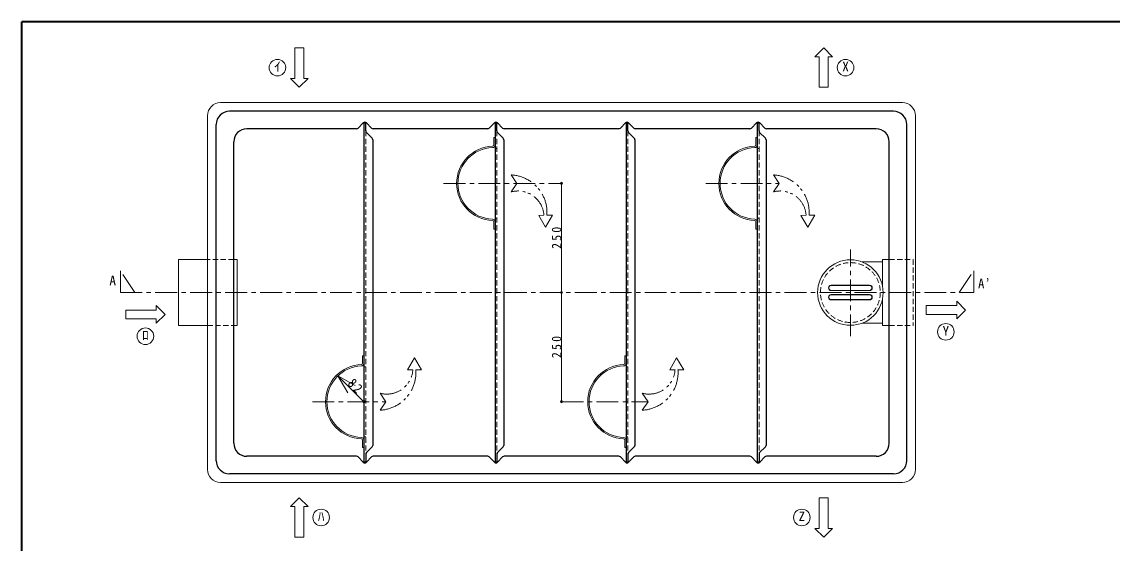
# Model space of a CAD drawing. Units: millimetres at full size, sheet at 1:10; details may follow other scales. Extents: x -2123 to 1927, y -1358 to 1452.
# Drawn here: x -2123 to 372, y 258 to 1452 of the extents above; entities that cross this region are included whole.
import ezdxf
from ezdxf.enums import TextEntityAlignment as Align

# ---------------------------------------------------------------- set-up
doc = ezdxf.new("R2010")
doc.units = ezdxf.units.MM
doc.header["$LTSCALE"] = 10
doc.header["$PDMODE"] = 32
doc.header["$PDSIZE"] = 5
for name, pattern in [('CHAIN1', [8, 5, -1, 1, -1]), ('DASHED1', [1.8, 1.2, -0.6]), ('DOUBLE_CHAIN1', [8.8, 5, -1, 0.6, -0.6, 0.6, -1])]:
    doc.linetypes.add(name, pattern=pattern)
doc.layers.add('0-0', color=7, linetype='Continuous', lineweight=18)
doc.styles.add('ＭＳ ゴシック', font='')
doc.styles.get('ＭＳ ゴシック').set_extended_font_data('MS Gothic')

msp = doc.modelspace()

# ---------------------------------------------------------------- linework, layer by layer
at = {"layer": '0-0', "color": 1, "lineweight": 40}
for p in [(-2122.8, -1358.09), (1927.2, 1451.91)]:
    msp.add_line(p, (-2122.8, 1451.91), dxfattribs=at)
at = {"layer": '0-0', "color": 4, "lineweight": 9}
for p, q in [((-1477.8, 1321.91), (-1477.8, 1391.91)), ((-297.8, 1371.91), (-307.8, 1371.91)), ((-297.8, 1371.91), (-297.8, 1301.91)), ((-1477.8, 1321.91), (-1467.8, 1321.91)), ((-887.8, 1081.91), (-887.8, 831.91)), ((-270.49, 848.79), (-182.99, 848.79)), ((-887.8, 831.91), (-887.8, 581.91)), ((-270.49, 836.29), (-182.99, 836.29)), ((-270.49, 827.54), (-182.99, 827.54)), ((-1814.96, 791.91), (-1814.96, 801.91)), ((-270.49, 815.04), (-182.99, 815.04)), ((16.76, 801.91), (-53.24, 801.91)), ((16.76, 801.91), (16.76, 811.91)), ((-1814.96, 791.91), (-1884.96, 791.91)), ((-1399.26, 641.38), (-1339.8, 581.91)), ((-1399.26, 641.38), (-1360.29, 618.88)), ((-1399.26, 641.38), (-1376.76, 602.41)), ((-277.8, 291.91), (-277.8, 361.91)), ((-1497.8, 341.91), (-1497.8, 271.91)), ((-1467.8, 341.91), (-1477.8, 341.91)), ((-277.8, 291.91), (-267.8, 291.91))]:
    msp.add_line(p, q, dxfattribs=at)
at = {"layer": '0-0'}
for p, q in [((-107.8, 1266.91), (-1667.8, 1266.91)), ((-1697.8, 426.91), (-1697.8, 1236.91)), ((-77.8, 426.91), (-77.8, 1236.91)), ((-1042.8, 1186.91), (-1039.8, 1186.91)), ((-1042.8, 1169.86), (-1042.8, 1186.91)), ((-442.8, 1186.91), (-439.8, 1186.91)), ((-442.8, 1169.86), (-442.8, 1186.91)), ((-1042.8, 976.91), (-1042.8, 993.96)), ((-1042.8, 976.91), (-1039.8, 976.91)), ((-442.8, 976.91), (-442.8, 993.96)), ((-442.8, 976.91), (-439.8, 976.91)), ((-1697.8, 907.41), (-1763.96, 907.41)), ((-1763.96, 756.41), (-1763.96, 907.41)), ((-1629.96, 907.41), (-1637.8, 907.41)), ((-1629.96, 756.41), (-1629.96, 907.41)), ((-200.08, 902.01), (-153.24, 902.01)), ((-153.24, 907.41), (-153.24, 846.84)), ((-137.8, 907.41), (-153.24, 907.41)), ((-270.49, 848.16), (-182.99, 848.16)), ((-270.49, 836.91), (-182.99, 836.91)), ((-270.49, 826.91), (-182.99, 826.91)), ((-270.49, 815.66), (-182.99, 815.66)), ((-153.24, 816.99), (-153.24, 756.41)), ((-1697.8, 756.41), (-1763.96, 756.41)), ((-1629.96, 756.41), (-1637.8, 756.41)), ((-200.08, 761.81), (-153.24, 761.81)), ((-137.8, 756.41), (-153.24, 756.41)), ((-1342.8, 686.91), (-1339.8, 686.91)), ((-1342.8, 686.91), (-1342.8, 669.86)), ((-742.8, 686.91), (-739.8, 686.91)), ((-742.8, 686.91), (-742.8, 669.86)), ((-1342.8, 493.96), (-1342.8, 476.91)), ((-1342.8, 476.91), (-1339.8, 476.91)), ((-742.8, 493.96), (-742.8, 476.91)), ((-742.8, 476.91), (-739.8, 476.91)), ((-107.8, 396.91), (-1667.8, 396.91))]:
    msp.add_line(p, q, dxfattribs=at)
at = {"layer": '0-0', "color": 5, "lineweight": 25}
for p, q in [((-127.8, 1246.91), (-1647.8, 1246.91)), ((-1677.8, 446.91), (-1677.8, 1216.91)), ((-1356.69, 1206.91), (-1607.8, 1206.91)), ((-1353.12, 1208.42), (-1341.37, 1220.41)), ((-1339.8, 1219.91), (-1339.8, 443.91)), ((-1334.34, 1198.45), (-1321.27, 1185.38)), ((-1322.48, 1208.42), (-1334.23, 1220.41)), ((-1056.69, 1206.91), (-1318.91, 1206.91)), ((-1053.12, 1208.42), (-1041.37, 1220.41)), ((-1039.8, 1219.91), (-1039.8, 443.91)), ((-1035.8, 1219.91), (-1039.8, 1219.91)), ((-1035.8, 1201.98), (-1035.8, 1219.91)), ((-1034.34, 1198.45), (-1021.27, 1185.38)), ((-1022.48, 1208.42), (-1034.23, 1220.41)), ((-756.69, 1206.91), (-1018.91, 1206.91)), ((-753.12, 1208.42), (-741.37, 1220.41)), ((-739.8, 1219.91), (-739.8, 443.91)), ((-735.8, 1219.91), (-739.8, 1219.91)), ((-735.8, 1201.98), (-735.8, 1219.91)), ((-734.34, 1198.45), (-721.27, 1185.38)), ((-722.48, 1208.42), (-734.23, 1220.41)), ((-456.69, 1206.91), (-718.91, 1206.91)), ((-453.12, 1208.42), (-441.37, 1220.41)), ((-439.8, 1219.91), (-439.8, 443.91)), ((-435.8, 1219.91), (-439.8, 1219.91)), ((-435.8, 1201.98), (-435.8, 1219.91)), ((-434.34, 1198.45), (-421.27, 1185.38)), ((-422.48, 1208.42), (-434.23, 1220.41)), ((-167.8, 1206.91), (-418.91, 1206.91)), ((-97.8, 446.91), (-97.8, 1216.91)), ((-1637.8, 486.91), (-1637.8, 1176.91)), ((-1319.8, 1181.84), (-1319.8, 481.98)), ((-1019.8, 1181.84), (-1019.8, 481.98)), ((-719.8, 1181.84), (-719.8, 481.98)), ((-419.8, 1181.84), (-419.8, 481.98)), ((-137.8, 486.91), (-137.8, 1176.91)), ((-1334.34, 465.38), (-1321.27, 478.45)), ((-1034.34, 465.38), (-1021.27, 478.45)), ((-734.34, 465.38), (-721.27, 478.45)), ((-434.34, 465.38), (-421.27, 478.45)), ((-1356.69, 456.91), (-1607.8, 456.91)), ((-1353.12, 455.41), (-1341.37, 443.42)), ((-1335.8, 461.84), (-1335.8, 443.91)), ((-1322.48, 455.41), (-1334.23, 443.42)), ((-1056.69, 456.91), (-1318.91, 456.91)), ((-1053.12, 455.41), (-1041.37, 443.42)), ((-1035.8, 461.84), (-1035.8, 443.91)), ((-1022.48, 455.41), (-1034.23, 443.42)), ((-756.69, 456.91), (-1018.91, 456.91)), ((-753.12, 455.41), (-741.37, 443.42)), ((-735.8, 461.84), (-735.8, 443.91)), ((-722.48, 455.41), (-734.23, 443.42)), ((-456.69, 456.91), (-718.91, 456.91)), ((-453.12, 455.41), (-441.37, 443.42)), ((-435.8, 461.84), (-435.8, 443.91)), ((-422.48, 455.41), (-434.23, 443.42)), ((-167.8, 456.91), (-418.91, 456.91)), ((-1335.8, 443.91), (-1339.8, 443.91)), ((-1035.8, 443.91), (-1039.8, 443.91)), ((-735.8, 443.91), (-739.8, 443.91)), ((-435.8, 443.91), (-439.8, 443.91)), ((-127.8, 416.91), (-1647.8, 416.91))]:
    msp.add_line(p, q, dxfattribs=at)
at = {"layer": '0-0', "linetype": 'DASHED1'}
for p, q in [((-1335.8, 1201.98), (-1335.8, 461.84)), ((-1035.8, 1201.98), (-1035.8, 461.84)), ((-735.8, 1201.98), (-735.8, 461.84)), ((-435.8, 1201.98), (-435.8, 461.84)), ((-1039.8, 1161.91), (-1035.8, 1161.91)), ((-439.8, 1161.91), (-435.8, 1161.91)), ((-1039.8, 1001.91), (-1035.8, 1001.91)), ((-439.8, 1001.91), (-435.8, 1001.91)), ((-1339.8, 661.91), (-1335.8, 661.91)), ((-739.8, 661.91), (-735.8, 661.91)), ((-1339.8, 501.91), (-1335.8, 501.91)), ((-739.8, 501.91), (-735.8, 501.91))]:
    msp.add_line(p, q, dxfattribs=at)
at = {"layer": '0-0', "color": 4, "linetype": 'DOUBLE_CHAIN1', "lineweight": 9}
for p, q in [((-989.8, 1081.91), (-1002.86, 1101.34)), ((-389.8, 1081.91), (-402.86, 1101.34)), ((-989.8, 1081.91), (-1002.86, 1062.49)), ((-389.8, 1081.91), (-402.86, 1062.49)), ((-939.88, 1008.73), (-928, 1008.85)), ((-924.43, 981.68), (-939.88, 1008.73)), ((-924.43, 981.68), (-908.04, 1009.04)), ((-921.21, 1008.91), (-908.04, 1009.04)), ((-339.88, 1008.73), (-328, 1008.85)), ((-324.43, 981.68), (-339.88, 1008.73)), ((-324.43, 981.68), (-308.04, 1009.04)), ((-321.21, 1008.91), (-308.04, 1009.04)), ((-1224.43, 682.15), (-1239.88, 655.1)), ((-1224.43, 682.15), (-1208.04, 654.79)), ((-624.43, 682.15), (-639.88, 655.1)), ((-624.43, 682.15), (-608.04, 654.79)), ((-1239.88, 655.1), (-1228, 654.98)), ((-1221.21, 654.92), (-1208.04, 654.79)), ((-639.88, 655.1), (-628, 654.98)), ((-621.21, 654.92), (-608.04, 654.79)), ((-1289.8, 581.91), (-1302.86, 601.34)), ((-689.8, 581.91), (-702.86, 601.34)), ((-1289.8, 581.91), (-1302.86, 562.49)), ((-689.8, 581.91), (-702.86, 562.49))]:
    msp.add_line(p, q, dxfattribs=at)
at = {"layer": '0-0', "color": 4, "linetype": 'CHAIN1', "lineweight": 9}
for p, q in [((-1157.8, 1081.91), (-887.8, 1081.91)), ((-557.8, 1081.91), (-389.8, 1081.91)), ((-226.74, 731.91), (-226.74, 930.58)), ((-1863.96, 831.91), (-1897.29, 881.91)), ((22.2, 831.91), (55.53, 881.91)), ((55.53, 881.91), (55.53, 831.91)), ((-1457.8, 581.91), (-1289.8, 581.91)), ((-887.8, 581.91), (-689.8, 581.91))]:
    msp.add_line(p, q, dxfattribs=at)
at = {"layer": '0-0', "color": 4, "linetype": 'DASHED1', "lineweight": 9}
for p, q in [((-1637.8, 907.41), (-1697.8, 907.41)), ((-1697.8, 756.41), (-1637.8, 756.41)), ((-137.8, 756.41), (-83.24, 756.41))]:
    msp.add_line(p, q, dxfattribs=at)
at = {"layer": '0-0', "color": 4, "lineweight": 9}
for points in [[(-1477.8, 1391.91), (-1497.8, 1391.91), (-1497.8, 1321.91)], [(-307.8, 1371.91), (-287.8, 1391.91), (-267.8, 1371.91), (-277.8, 1371.91)], [(-297.8, 1301.91), (-277.8, 1301.91), (-277.8, 1371.91)], [(-1467.8, 1321.91), (-1487.8, 1301.91), (-1507.8, 1321.91), (-1497.8, 1321.91)], [(-1814.96, 801.91), (-1794.96, 781.91), (-1814.96, 761.91), (-1814.96, 771.91)], [(-53.24, 801.91), (-53.24, 781.91), (16.76, 781.91)], [(16.76, 811.91), (36.76, 791.91), (16.76, 771.91), (16.76, 781.91)], [(-1884.96, 791.91), (-1884.96, 771.91), (-1814.96, 771.91)], [(-1497.8, 341.91), (-1507.8, 341.91), (-1487.8, 361.91), (-1467.8, 341.91)], [(-277.8, 361.91), (-297.8, 361.91), (-297.8, 291.91)], [(-1497.8, 271.91), (-1477.8, 271.91), (-1477.8, 341.91)], [(-267.8, 291.91), (-287.8, 271.91), (-307.8, 291.91), (-297.8, 291.91)]]:
    msp.add_lwpolyline(points, dxfattribs=at)
at = {"layer": '0-0', "color": 5, "lineweight": 25}
msp.add_lwpolyline([(-1335.8, 1201.98), (-1335.8, 1219.91), (-1339.8, 1219.91)], dxfattribs=at)
at = {"layer": '0-0', "color": 4, "linetype": 'DASHED1', "lineweight": 9}
msp.add_lwpolyline([(-137.8, 907.41), (-83.24, 907.41), (-83.24, 756.41)], dxfattribs=at)
at = {"layer": '0-0', "color": 4, "linetype": 'CHAIN1', "lineweight": 9}
msp.add_lwpolyline([(-1897.29, 881.91), (-1897.29, 831.91), (55.53, 831.91)], dxfattribs=at)
at = {"layer": '0-0'}
for centre, radius in [((-1537.8, 1346.91), 19), ((-237.8, 1346.91), 19), ((-226.74, 831.91), 75), ((-1839.96, 731.91), 19), ((-8.24, 741.91), 19), ((-1437.8, 316.91), 19), ((-337.8, 316.91), 19)]:
    msp.add_circle(centre, radius, dxfattribs=at)
at = {"layer": '0-0', "color": 4, "linetype": 'DASHED1', "lineweight": 9}
msp.add_circle((-226.74, 831.91), 68.5, dxfattribs=at)
at = {"layer": '0-0'}
for centre, radius, start, end in [((-1667.8, 1236.91), 30, 90, 180), ((-107.8, 1236.91), 30, 0, 90), ((-1042.8, 1081.91), 85, 91.95364, 268.04636), ((-1042.8, 1081.91), 82, 91.95364, 268.04636), ((-1045.8, 1169.86), 3, 271.95364, 0), ((-1045.8, 1169.86), 6, 271.95364, 0), ((-442.8, 1081.91), 85, 91.95364, 268.04636), ((-442.8, 1081.91), 82, 91.95364, 268.04636), ((-445.8, 1169.86), 3, 271.95364, 0), ((-445.8, 1169.86), 6, 271.95364, 0), ((-1045.8, 993.96), 6, 0, 88.04636), ((-445.8, 993.96), 6, 0, 88.04636), ((-1045.8, 993.96), 3, 0, 88.04636), ((-445.8, 993.96), 3, 0, 88.04636), ((-270.49, 842.54), 5.62, 90, 270), ((-270.49, 821.29), 5.62, 90, 270), ((-182.99, 842.54), 5.62, 270, 90), ((-182.99, 821.29), 5.62, 270, 90), ((-1342.8, 581.91), 85, 91.95364, 268.04636), ((-1342.8, 581.91), 82, 91.95364, 268.04636), ((-1345.8, 669.86), 3, 271.95364, 0), ((-1345.8, 669.86), 6, 271.95364, 0), ((-742.8, 581.91), 85, 91.95364, 268.04636), ((-742.8, 581.91), 82, 91.95364, 268.04636), ((-745.8, 669.86), 3, 271.95364, 0), ((-745.8, 669.86), 6, 271.95364, 0), ((-1345.8, 493.96), 6, 0, 88.04636), ((-745.8, 493.96), 6, 0, 88.04636), ((-1345.8, 493.96), 3, 0, 88.04636), ((-745.8, 493.96), 3, 0, 88.04636), ((-1667.8, 426.91), 30, 180, 270), ((-107.8, 426.91), 30, 270, 0)]:
    msp.add_arc(centre, radius, start, end, dxfattribs=at)
at = {"layer": '0-0', "color": 5, "lineweight": 25}
for centre, radius, start, end in [((-1647.8, 1216.91), 30, 90, 180), ((-127.8, 1216.91), 30, 0, 90), ((-1607.8, 1176.91), 30, 90, 180), ((-1356.69, 1211.91), 5, 270, 315.6053), ((-1337.8, 1216.91), 5, 44.3947, 135.6053), ((-1330.8, 1201.98), 5, 180, 225), ((-1318.91, 1211.91), 5, 224.3947, 270), ((-1056.69, 1211.91), 5, 270, 315.6053), ((-1037.8, 1216.91), 5, 44.3947, 135.6053), ((-1030.8, 1201.98), 5, 180, 225), ((-1018.91, 1211.91), 5, 224.3947, 270), ((-756.69, 1211.91), 5, 270, 315.6053), ((-737.8, 1216.91), 5, 44.3947, 135.6053), ((-730.8, 1201.98), 5, 180, 225), ((-718.91, 1211.91), 5, 224.3947, 270), ((-456.69, 1211.91), 5, 270, 315.6053), ((-437.8, 1216.91), 5, 44.3947, 135.6053), ((-430.8, 1201.98), 5, 180, 225), ((-418.91, 1211.91), 5, 224.3947, 270), ((-167.8, 1176.91), 30, 0, 90), ((-1324.8, 1181.84), 5, 0, 45), ((-1024.8, 1181.84), 5, 0, 45), ((-724.8, 1181.84), 5, 0, 45), ((-424.8, 1181.84), 5, 0, 45), ((-1607.8, 486.91), 30, 180, 270), ((-1324.8, 481.98), 5, 315, 0), ((-1024.8, 481.98), 5, 315, 0), ((-724.8, 481.98), 5, 315, 0), ((-424.8, 481.98), 5, 315, 0), ((-167.8, 486.91), 30, 270, 0), ((-1356.69, 451.91), 5, 44.3947, 90), ((-1330.8, 461.84), 5, 135, 180), ((-1318.91, 451.91), 5, 90, 135.6053), ((-1056.69, 451.91), 5, 44.3947, 90), ((-1030.8, 461.84), 5, 135, 180), ((-1018.91, 451.91), 5, 90, 135.6053), ((-756.69, 451.91), 5, 44.3947, 90), ((-730.8, 461.84), 5, 135, 180), ((-718.91, 451.91), 5, 90, 135.6053), ((-456.69, 451.91), 5, 44.3947, 90), ((-430.8, 461.84), 5, 135, 180), ((-418.91, 451.91), 5, 90, 135.6053), ((-1647.8, 446.91), 30, 180, 270), ((-1337.8, 446.91), 5, 224.3947, 315.6053), ((-1037.8, 446.91), 5, 224.3947, 315.6053), ((-737.8, 446.91), 5, 224.3947, 315.6053), ((-437.8, 446.91), 5, 224.3947, 315.6053), ((-127.8, 446.91), 30, 270, 0)]:
    msp.add_arc(centre, radius, start, end, dxfattribs=at)
at = {"layer": '0-0', "color": 4, "linetype": 'DOUBLE_CHAIN1', "lineweight": 9}
for centre, radius, start, end in [((-1007.38, 1015.07), 86.39, 355.91438, 87.00183), ((-407.38, 1015.07), 86.39, 355.91438, 87.00183), ((-987.55, 1004.79), 59.69, 3.89647, 104.85872), ((-387.55, 1004.79), 59.69, 3.89647, 104.85872), ((-1287.55, 659.04), 59.69, 255.14128, 356.10353), ((-1307.38, 648.76), 86.39, 272.99817, 4.08562), ((-687.55, 659.04), 59.69, 255.14128, 356.10353), ((-707.38, 648.76), 86.39, 272.99817, 4.08562)]:
    msp.add_arc(centre, radius, start, end, dxfattribs=at)
at = {"layer": '0-0', "color": 4, "lineweight": 9}
for centre, start, end in [((-270.49, 842.54), 90, 270), ((-182.99, 842.54), 270, 90), ((-270.49, 821.29), 90, 270), ((-182.99, 821.29), 270, 90)]:
    msp.add_arc(centre, 6.25, start, end, dxfattribs=at)
at = {"layer": '0-0', "color": 4}
for p in [(-887.8, 1081.91), (-887.8, 831.91), (-1339.8, 581.91), (-887.8, 581.91)]:
    msp.add_point(p, dxfattribs=at)

# ---------------------------------------------------------------- texts
at = {"layer": '0-0', "style": 'ＭＳ ゴシック'}
for s, p in [('ｲ', (-1545.3, 1331.91)), ('X', (-245.3, 1331.91)), ('A', (-1922.29, 841.91)), ('Y', (-15.74, 726.91)), ('ﾛ', (-1847.46, 716.91)), ('ﾊ', (-1445.3, 301.91)), ('Z', (-345.3, 301.91))]:
    msp.add_text(s, height=21.99, dxfattribs=at).set_placement(p, align=Align.BOTTOM_LEFT)
at = {"layer": '0-0', "char_height": 21.99, "attachment_point": 7, "style": 'ＭＳ ゴシック'}
for s, insert, rotation in [('\\T1.38;\\W0.9;250', (-887.8, 931.91), 90), ('\\T1.38;\\W0.9;250', (-887.8, 681.91), 90), ('\\T1.36;\\W0.9;82', (-1378.9, 621.79), 315)]:
    msp.add_mtext(s, dxfattribs=dict(at, insert=insert, rotation=rotation))
at = {"layer": '0-0', "insert": (65.53, 841.91), "char_height": 21.99, "attachment_point": 7, "style": 'ＭＳ ゴシック'}
msp.add_mtext('\\T1.24;\\W0.95;A’', dxfattribs=at)

doc.saveas('drawing.dxf')
